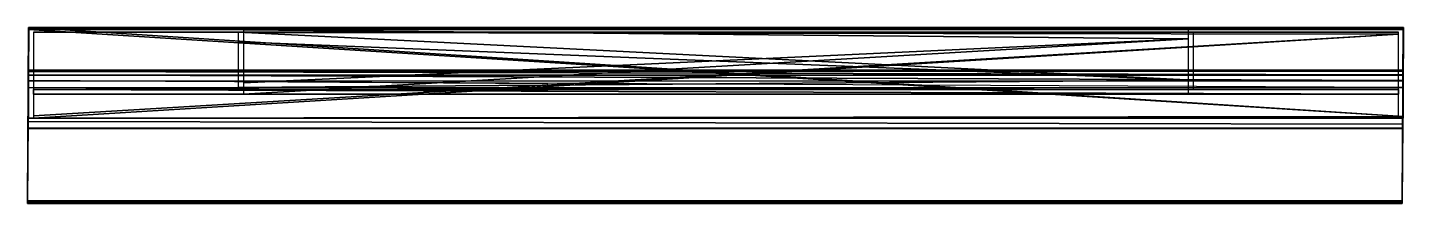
# Model space of a CAD drawing. Extents: x 0 to 288, y -37 to 0.
import ezdxf

# ---------------------------------------------------------------- set-up
doc = ezdxf.new("R2010")
doc.units = 0
doc.header["$MEASUREMENT"] = 0
doc.layers.add('PERFIL_H', color=1, linetype='CONTINUOUS')

msp = doc.modelspace()

# ---------------------------------------------------------------- linework, layer by layer
at = {"layer": 'PERFIL_H', "linetype": 'Continuous'}
for p, q in [((0.01, 0, 0.01), (0.01, 0, -25.17)), ((288.01, 0), (288.01, 0, -25.18))]:
    msp.add_line(p, q, dxfattribs=at)
at = {"layer": 'PERFIL_H'}
for points in [[(-0.23, -36.37, -0.88), (-0.08, -12.55, -1.42), (0.01, 0, 0.01), (-0.12, -19.2, 0.01)], [(-0.07, -11.13, -1.71), (-0.06, -9.94, -2.33), (0, 0, 0.01), (-0.07, -11.13, -1.71)], [(-0.07, -12.54, -1.42), (-0.07, -11.13, -1.71), (0.01, 0, 0.01), (-0.07, -12.55, -1.42)], [(-0.06, -9.94, -2.33), (-0.05, -8.9, -4.22), (0.01, 0, 0.01), (-0.06, -9.94, -2.33)], [(-0.05, -8.92, -22.21), (0.01, -0.01, -26.15), (0.01, 0, 0.01), (-0.05, -8.93, -4.22)], [(0.01, 0, 0.01), (288.01, -18.67), (0, -0.41), (0.01, 0, 0.01)], [(0.01, 0, 0.01), (288.01, 0), (288.01, -18.67), (0.01, 0, 0.01)], [(287.1, 0, 0.92), (288.01, 0), (0.01, 0, 0.01), (287.1, 0, 0.92)], [(287.1, 0, 0.92), (0.01, 0, 0.01), (38.28, 0, 38.28), (287.1, 0, 0.92)], [(45, 0, 45), (287.1, 0, 0.92), (38.28, 0, 38.28), (45, 0, 45)], [(45, 0, 45), (243.01, 0, 45), (287.1, 0, 0.92), (45, 0, 45)], [(45, -0.48, 45), (243.01, 0, 45), (45, 0, 45), (45, -0.48, 45)], [(287.98, -9.13, -23.17), (287.98, -9.96, -24.12), (288.04, -0.11, -26.4), (288.04, 0, -26.28)], [(287.99, -8.88, -22.22), (287.98, -9.13, -23.17), (288.04, 0, -26.28), (288.04, 0, -26.15)], [(287.99, -8.88, -22.22), (288.04, 0, -26.15), (288.01, 0, 0.01), (287.99, -8.89, -4.22)], [(288.04, -0.47, -26.51), (0, -0.51, -26.5), (-0.13, -21.13, -26.5), (287.91, -21.09, -26.51)], [(-0.13, -21.17, -25.52), (-0.13, -21.13, -26.5), (0, -0.51, -26.5), (-0.08, -12.65, -25.02)], [(-0.08, -12.65, -25.02), (-0.07, -11.25, -24.76), (0, -0.51, -26.5), (-0.08, -12.65, -25.02)], [(-0.06, -10, -24.12), (-0.07, -11.25, -24.76), (0, -0.51, -26.5), (0.01, -0.15, -26.4)], [(-0.05, -9.17, -23.17), (-0.06, -10, -24.12), (0.01, -0.15, -26.4), (0.01, -0.04, -26.28)], [(-0.05, -8.92, -22.21), (-0.05, -9.17, -23.17), (0.01, -0.04, -26.28), (0.01, -0.01, -26.15)], [(288.01, -18.67), (0.01, -19, 0.01), (0, -0.41), (288.01, -18.67)], [(287.01, -1.37, 1), (287.01, -1, 1), (1, -1, 1), (287.01, -1.37, 1)], [(287.01, -1.37, 1), (1, -1, 1), (1, -18.55, 1), (287.01, -1.37, 1)], [(1, -1, 1), (287.01, -1, 1), (250.18, -1, 37.83), (1, -1, 1)], [(1, -1, 1), (250.18, -1, 37.83), (2.26, -1, 2.26), (1, -1, 1)], [(1, -19, 1), (287.02, -19, 0.99), (287.01, -1.37, 1), (1, -19, 1)], [(1, -19, 1), (287.01, -1.37, 1), (1, -18.55, 1), (1, -19, 1)], [(42.82, -1, 42.82), (2.26, -1, 2.26), (250.18, -1, 37.83), (42.82, -1, 42.82)], [(42.82, -1, 42.82), (250.18, -1, 37.83), (244.01, -1, 44), (42.82, -1, 42.82)], [(42.82, -1, 42.82), (244.01, -1, 44), (44, -1, 44), (42.82, -1, 42.82)], [(44, -1, 44), (244.01, -1, 44), (244.01, -11.03, 44), (44, -1, 44)], [(44, -1, 44), (244.01, -11.03, 44), (44, -3.02, 44), (44, -1, 44)], [(45, -0.48, 45), (243.01, -2.34, 45), (243.01, 0, 45), (45, -0.48, 45)], [(45, -0.48, 45), (45, -11.6, 45), (243.01, -2.34, 45), (45, -0.48, 45)], [(45, -14, 45), (243.01, -14, 45), (243.01, -2.34, 45), (45, -14, 45)], [(45, -14, 45), (243.01, -2.34, 45), (45, -11.6, 45), (45, -14, 45)], [(287.8, -36.37, -0.89), (287.92, -12.55, -1.42), (288.01, 0, 0.01), (287.88, -19.2, 0.01)], [(287.91, -21.17, -25.52), (287.91, -21.09, -26.51), (288.04, -0.47, -26.51), (287.96, -12.61, -25.03)], [(287.93, -12.54, -1.42), (287.94, -11.13, -1.72), (288.01, 0, 0.01), (287.93, -12.55, -1.42)], [(287.94, -11.13, -1.72), (287.95, -9.94, -2.34), (288.01, 0, 0.01), (287.94, -11.13, -1.72)], [(287.95, -9.94, -2.34), (287.96, -8.9, -4.23), (288.01, 0, 0.01), (287.95, -9.94, -2.34)], [(287.96, -12.61, -25.03), (287.97, -11.21, -24.76), (288.04, -0.47, -26.51), (287.96, -12.61, -25.03)], [(287.98, -9.96, -24.12), (287.97, -11.21, -24.76), (288.04, -0.47, -26.51), (288.04, -0.11, -26.4)], [(44, -12.6, 44), (44, -3.02, 44), (244.01, -11.03, 44), (44, -12.6, 44)], [(287.97, -11.21, -24.76), (287.96, -12.61, -25.03), (-0.08, -12.65, -25.02), (-0.07, -11.25, -24.76)], [(287.93, -12.54, -1.42), (287.94, -11.13, -1.72), (-0.06, -9.94, -2.33), (-0.07, -11.13, -1.71)], [(287.98, -9.96, -24.12), (287.97, -11.21, -24.76), (-0.07, -11.25, -24.76), (-0.06, -10, -24.12)], [(108.68, -13.18, -1.45), (108.68, -11.79, -1.75), (-0.07, -11.13, -1.71), (-0.07, -12.55, -1.42)], [(287.95, -9.94, -2.34), (287.99, -8.89, -4.22), (-0.05, -8.92, -4.22), (-0.06, -9.19, -3.21)], [(287.98, -9.13, -23.17), (287.98, -9.96, -24.12), (-0.06, -10, -24.12), (-0.05, -9.17, -23.17)], [(287.94, -11.13, -1.72), (287.95, -9.94, -2.34), (-0.05, -9.19, -3.21), (-0.06, -9.94, -2.33)], [(287.96, -8.9, -4.23), (287.99, -8.88, -22.25), (-0.05, -8.92, -22.21), (-0.05, -8.93, -4.22)], [(287.99, -8.88, -22.22), (287.98, -9.13, -23.17), (-0.05, -9.17, -23.17), (-0.05, -8.92, -22.21)], [(44, -12.6, 44), (244.01, -11.03, 44), (244.01, -13, 44), (44, -12.6, 44)], [(287.93, -12.54, -1.42), (287.8, -36.37, -0.89), (-0.23, -36.37, -0.88), (-0.07, -12.55, -1.42)], [(287.91, -21.17, -25.52), (-0.13, -21.17, -25.52), (-0.08, -12.65, -25.02), (287.96, -12.61, -25.03)], [(1.01, -13.01, 1.01), (287.01, -13.99, 1), (1, -14, 1), (1.01, -13.01, 1.01)], [(1, -14, 1), (287.01, -13.99, 1), (249.43, -14, 38.58), (1, -14, 1)], [(1, -14, 1), (249.43, -14, 38.58), (2.29, -14, 2.29), (1, -14, 1)], [(285.97, -13, 2.04), (287.01, -13, 1), (1.01, -13.01, 1.01), (285.97, -13, 2.04)], [(285.97, -13, 2.04), (1.01, -13.01, 1.01), (37.67, -13, 37.67), (285.97, -13, 2.04)], [(1.01, -13.01, 1.01), (287.01, -13, 1), (287.01, -13.99, 1), (1.01, -13.01, 1.01)], [(43.74, -14, 43.74), (2.29, -14, 2.29), (249.43, -14, 38.58), (43.74, -14, 43.74)], [(44, -13, 44), (285.97, -13, 2.04), (37.67, -13, 37.67), (44, -13, 44)], [(43.74, -14, 43.74), (249.43, -14, 38.58), (243.01, -14, 45), (43.74, -14, 43.74)], [(43.74, -14, 43.74), (243.01, -14, 45), (45, -14, 45), (43.74, -14, 43.74)], [(44, -12.6, 44), (244.01, -13, 44), (44, -13, 44), (44, -12.6, 44)], [(44, -13, 44), (244.01, -13, 44), (285.97, -13, 2.04), (44, -13, 44)], [(-0.23, -36.37, -0.88), (-0.23, -36.39, 1.69), (-0.12, -19.71, 1.69), (-0.12, -19.71, 0.36)], [(-0.12, -19.71, 1.69), (287.89, -20.27, 0.94), (287.8, -36.39, 1.69), (-0.23, -36.39, 1.69)], [(-0.12, -19.71, 1.69), (-0.12, -19.71, 0.36), (287.88, -20.24, -0.05), (287.89, -20.27, 0.94)], [(288.01, -18.67), (288.01, -19), (0.01, -19, 0.01), (288.01, -18.67)], [(0.01, -19, 0.01), (288.01, -19), (287.02, -19, 0.99), (0.01, -19, 0.01)], [(0.01, -19, 0.01), (287.02, -19, 0.99), (1, -19, 1), (0.01, -19, 0.01)], [(287.91, -21.17, -25.52), (287.91, -21.09, -26.51), (-0.13, -21.13, -26.5), (-0.13, -21.19, -25.52)], [(287.8, -36.37, -0.89), (287.8, -36.39, 1.69), (287.89, -20.27, 0.94), (287.88, -20.24, -0.05)], [(287.8, -36.37, -0.89), (287.8, -36.57, -0.87), (-0.23, -36.57, -0.86), (-0.23, -36.37, -0.88)], [(-0.23, -36.74, -0.78), (-0.23, -36.37, -0.76), (-0.23, -36.37, -0.88), (-0.23, -36.57, -0.86)], [(-0.23, -36.37, -0.65), (-0.23, -36.86, -0.67), (-0.23, -36.74, -0.78), (-0.23, -36.37, -0.76)], [(-0.23, -36.9, -0.53), (-0.23, -36.86, -0.67), (-0.23, -36.37, -0.65), (-0.23, -36.37, -0.51)], [(-0.23, -36.38, 1.3), (-0.23, -36.9, 1.34), (-0.23, -36.9, -0.53), (-0.23, -36.37, -0.51)], [(-0.23, -36.58, 1.67), (-0.23, -36.58, 1.32), (-0.23, -36.38, 1.3), (-0.23, -36.39, 1.69)], [(287.8, -36.39, 1.69), (287.8, -36.58, 1.66), (-0.23, -36.58, 1.67), (-0.23, -36.39, 1.69)], [(287.8, -36.57, -0.87), (287.8, -36.74, -0.79), (-0.23, -36.74, -0.78), (-0.23, -36.57, -0.86)], [(287.8, -36.58, 1.66), (287.8, -36.75, 1.59), (-0.23, -36.75, 1.59), (-0.23, -36.58, 1.67)], [(-0.23, -36.58, 1.67), (-0.23, -36.75, 1.59), (-0.23, -36.74, 1.33), (-0.23, -36.58, 1.32)], [(287.8, -36.74, -0.79), (287.8, -36.86, -0.67), (-0.23, -36.86, -0.67), (-0.23, -36.74, -0.78)], [(-0.23, -36.75, 1.59), (-0.23, -36.86, 1.47), (-0.23, -36.9, 1.34), (-0.23, -36.74, 1.33)], [(287.8, -36.75, 1.59), (287.79, -36.86, 1.47), (-0.23, -36.86, 1.47), (-0.23, -36.75, 1.59)], [(287.8, -36.9, -0.54), (287.8, -36.86, -0.67), (-0.23, -36.86, -0.67), (-0.23, -36.9, -0.53)], [(287.79, -36.9, 1.33), (287.79, -36.86, 1.47), (-0.23, -36.86, 1.47), (-0.23, -36.9, 1.34)], [(287.8, -36.9, -0.54), (287.79, -36.9, 1.33), (-0.23, -36.9, 1.34), (-0.23, -36.9, -0.53)], [(287.79, -36.86, 1.47), (287.8, -36.37, -0.89), (287.79, -36.9, 1.33), (287.79, -36.86, 1.47)], [(287.79, -36.9, 1.33), (287.8, -36.37, -0.89), (287.8, -36.57, -0.87), (287.8, -36.9, -0.54)], [(287.8, -36.39, 1.69), (287.8, -36.37, -0.89), (287.8, -36.58, 1.66), (287.8, -36.39, 1.69)], [(287.8, -36.58, 1.66), (287.8, -36.37, -0.89), (287.8, -36.75, 1.59), (287.8, -36.58, 1.66)], [(287.8, -36.57, -0.87), (287.8, -36.74, -0.79), (287.8, -36.86, -0.67), (287.8, -36.9, -0.54)]]:
    msp.add_3dface(points, dxfattribs=at)
at = {"layer": 'PERFIL_H', "linetype": 'Continuous'}
for points in [[(288.04, 0, -26.28), (288.01, 0, 0.01), (0, 0, 0.01), (0.01, -0.01, -26.15)], [(288.04, 0, -26.28), (288.04, -0.11, -26.4), (0.01, -0.04, -26.28), (0.01, -0.01, -26.15)], [(0, -0.51, -26.5), (0.01, -0.15, -26.4), (288.04, -0.11, -26.4), (288.04, -0.47, -26.51)], [(288.04, -0.47, -26.51), (288.04, -0.11, -26.4), (0.01, -0.04, -26.28), (0.01, -0.15, -26.4)], [(-0.06, -10, -24.12), (-0.05, -9.17, -23.17), (287.98, -9.13, -23.17), (287.98, -9.96, -24.12)], [(-0.05, -8.92, -22.21), (-0.05, -8.93, -4.22), (287.99, -8.89, -4.22), (287.99, -8.88, -22.22)], [(287.8, -36.37, -0.89), (287.8, -36.39, 1.69), (287.89, -20.27, 0.94), (287.88, -20.22, -0.05)], [(287.8, -36.37, -0.89), (287.8, -36.75, 1.59), (287.79, -36.86, 1.47), (287.8, -36.37, -0.89)]]:
    msp.add_3dface(points, dxfattribs=at)

doc.saveas('drawing.dxf')
